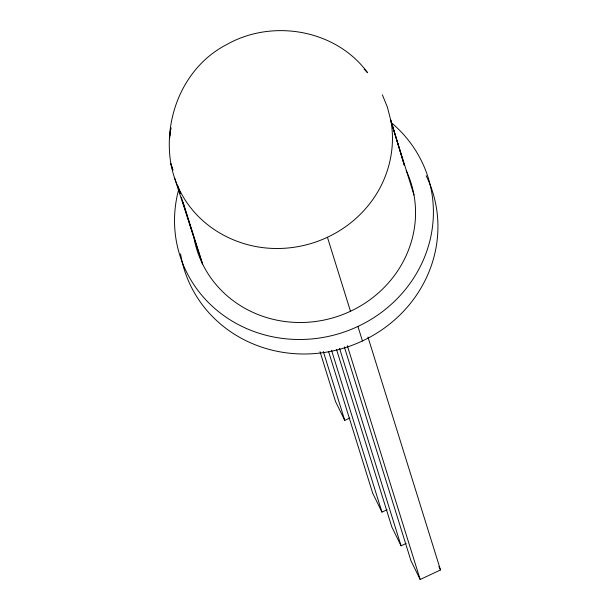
<?xml version="1.0" encoding="UTF-8"?>
<svg xmlns="http://www.w3.org/2000/svg" width="610" height="610" viewBox="0 0 610 610"><rect width="100%" height="100%" fill="white"/><g stroke="black" fill="none" stroke-linecap="round" stroke-linejoin="round"><path stroke-width="0.91" d="M364.162 69.227L367.601 72.72C336.278 29.638 272.708 18.59 227.004 44.4C184.029 66.315 163.038 117.333 170.899 163.747L171.105 164.83A112.164 105.53 -17.3 0 0 194.232 212.028L194.979 212.859C213.096 232.982 238.983 245.365 265.838 247.965A112.164 105.53 -17.3 0 0 374.54 197.015C389.31 174.91 395.623 147.254 390.934 121.001L387.38 107.093L382.356 94.825M169.618 138.333L170.487 129.084M169.816 136.114L170.525 131.508M170.808 129.671L171.09 127.833M320.014 351.703L335.546 401.578L344.764 420.382L349.85 418.002M328.531 351.406L372.733 493.307L381.952 512.11L387.045 509.731M336.575 349.599L391.841 527.002L401.06 545.805L406.153 543.418M344.337 346.861L410.949 560.697L420.168 579.5L440.519 569.961L367.944 337.025M438.842 566.545L440.519 569.961M174.452 177.655L202.528 263.924L183.152 202.55M178.875 189.016L180.301 193.53M413.984 195.002L390.934 121.001L404.308 165.219L390.736 119.918M357.917 326.441L362.439 340.952M327.433 237.26L350.475 311.26M347.319 345.649L420.168 579.5M339.556 348.386L401.06 545.805M331.512 350.201L381.952 512.11M323.3 351.467L344.764 420.382M177.647 185.402L180.179 193.523M181.3 197.137L193.95 237.748A112.164 105.53 -17.3 0 0 335.881 316.964A112.164 105.53 -17.3 0 0 406.214 170.533M392.382 123.601A130.105 122.419 -17.3 0 1 412.07 280.493A130.105 122.419 -17.3 0 1 252.021 330.788A130.105 122.419 -17.3 0 1 178.333 190.861M426.154 175.726A130.105 122.419 -17.3 0 1 345.672 347.517A130.105 122.419 -17.3 0 1 180.552 253.836M172.897 170.06L170.899 163.747L172.866 170.06"/></g></svg>
